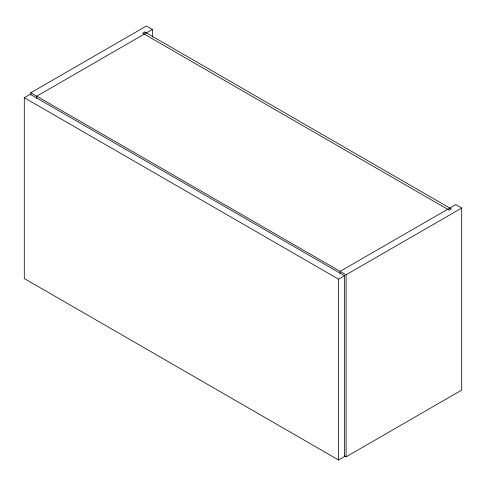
<?xml version="1.0" encoding="UTF-8"?>
<svg xmlns="http://www.w3.org/2000/svg" width="486" height="486" viewBox="0 0 486 486"><rect width="100%" height="100%" fill="white"/><g stroke="black" fill="none" stroke-linecap="round" stroke-linejoin="round"><path stroke-width="0.73" d="M30.782 95.037L30.782 92.765L146.395 26.019L152.349 29.458L152.349 37.039M24.3 97.722L30.253 94.284L344.513 275.714L344.513 456.542L338.554 459.981L24.3 278.551L24.3 97.722L338.554 279.152L344.513 275.714M152.349 29.458L36.736 96.204L36.736 98.482M30.782 92.765L346.087 274.803L461.7 208.057L461.7 390.1L346.087 456.846L344.301 455.819M461.7 208.057L455.747 204.618L340.133 271.364L340.133 273.642M346.087 274.803L346.087 456.846M338.554 279.152L338.554 459.981M144.816 31.985L142.714 33.2L449.264 210.183L451.366 208.968L144.816 31.985"/></g></svg>
